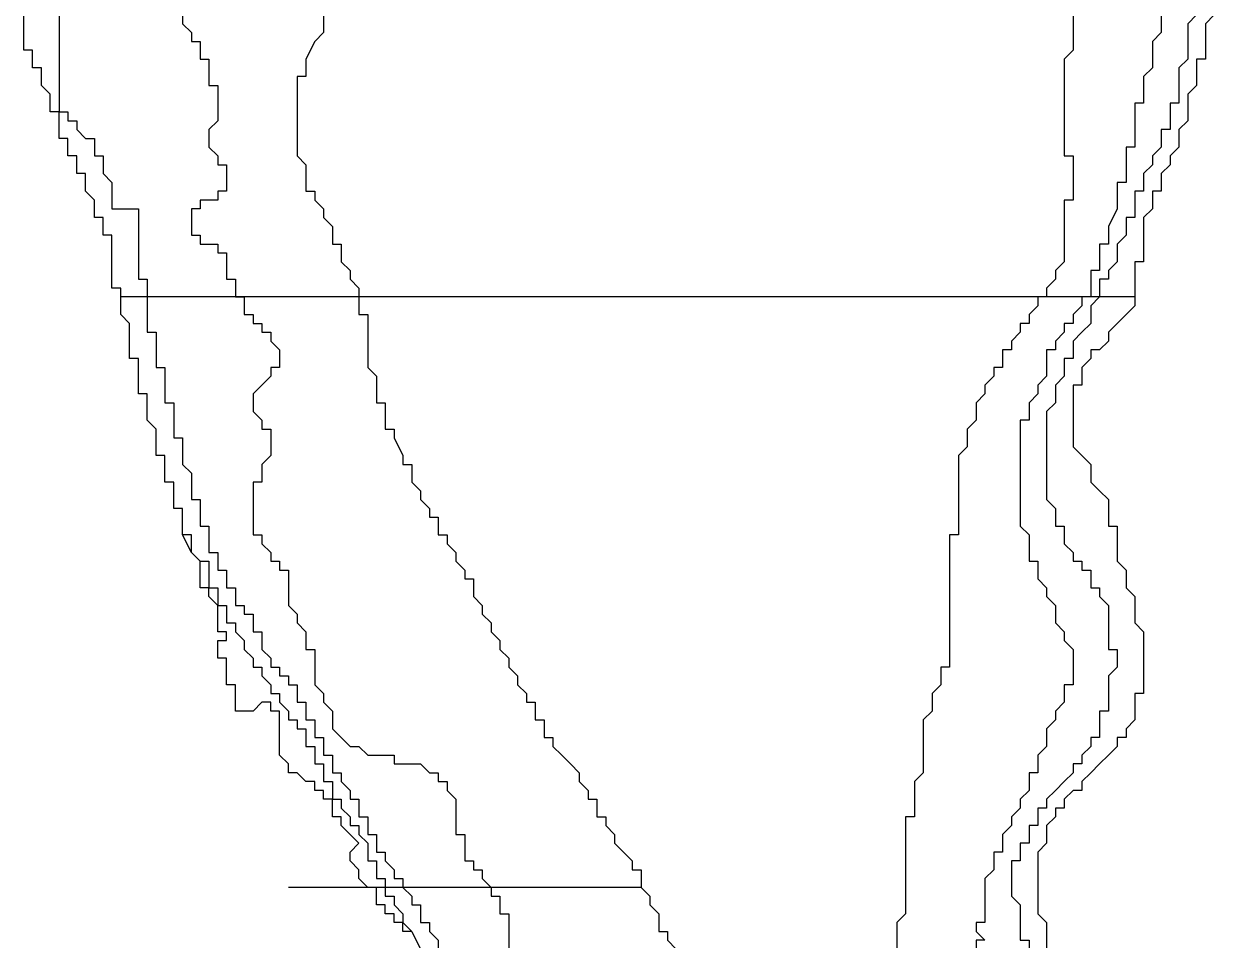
# Model space of a CAD drawing. Extents: x -79.2 to -65.2, y 32.5 to 44.8.
# Drawn here: x -75.97 to -74.62, y 35.78 to 36.82 of the extents above; entities that cross this region are included whole.
import ezdxf

# ---------------------------------------------------------------- set-up
doc = ezdxf.new("R2010")
doc.units = 0

msp = doc.modelspace()

# ---------------------------------------------------------------- linework, layer by layer
at = {"layer": '0FINSTR_G'}
for points in [[(-75.97, 36.81), (-75.97, 36.81), (-75.97, 36.82), (-75.97, 36.82), (-75.97, 36.82), (-75.97, 36.83)], [(-75.93, 36.83), (-75.93, 36.82), (-75.93, 36.81), (-75.93, 36.81), (-75.93, 36.81), (-75.93, 36.8), (-75.93, 36.8), (-75.93, 36.79), (-75.93, 36.79), (-75.93, 36.78), (-75.93, 36.78), (-75.93, 36.77), (-75.93, 36.77), (-75.93, 36.77), (-75.93, 36.76), (-75.93, 36.76), (-75.93, 36.75), (-75.93, 36.75), (-75.93, 36.74), (-75.93, 36.74), (-75.93, 36.73), (-75.93, 36.73), (-75.93, 36.72), (-75.92, 36.72), (-75.92, 36.72), (-75.92, 36.71), (-75.92, 36.71), (-75.91, 36.71), (-75.91, 36.7), (-75.91, 36.7), (-75.91, 36.7), (-75.9, 36.69), (-75.9, 36.69), (-75.9, 36.69), (-75.9, 36.69), (-75.89, 36.69), (-75.89, 36.69), (-75.89, 36.68), (-75.89, 36.68), (-75.89, 36.67), (-75.89, 36.67), (-75.88, 36.67), (-75.88, 36.66), (-75.88, 36.66), (-75.88, 36.65), (-75.88, 36.65), (-75.88, 36.65), (-75.87, 36.64), (-75.87, 36.64), (-75.87, 36.64), (-75.87, 36.63), (-75.87, 36.63), (-75.87, 36.62), (-75.87, 36.62), (-75.87, 36.62), (-75.87, 36.61), (-75.87, 36.61), (-75.86, 36.61), (-75.86, 36.61), (-75.86, 36.61), (-75.86, 36.61), (-75.86, 36.61), (-75.85, 36.61), (-75.85, 36.61), (-75.85, 36.61), (-75.85, 36.61), (-75.85, 36.61), (-75.84, 36.61), (-75.84, 36.61), (-75.84, 36.61), (-75.84, 36.6), (-75.84, 36.6), (-75.84, 36.6), (-75.84, 36.6), (-75.84, 36.59), (-75.84, 36.59), (-75.84, 36.58), (-75.84, 36.58), (-75.84, 36.58), (-75.84, 36.57), (-75.84, 36.57), (-75.84, 36.56), (-75.84, 36.56), (-75.84, 36.55), (-75.84, 36.55), (-75.84, 36.54), (-75.84, 36.54), (-75.84, 36.53), (-75.83, 36.53), (-75.83, 36.53), (-75.83, 36.53), (-75.83, 36.52), (-75.83, 36.52), (-75.83, 36.51), (-75.83, 36.51), (-75.83, 36.51)], [(-75.79, 36.83), (-75.79, 36.82), (-75.79, 36.82), (-75.78, 36.81), (-75.78, 36.81), (-75.78, 36.8), (-75.77, 36.8), (-75.77, 36.79), (-75.77, 36.79), (-75.77, 36.78), (-75.77, 36.78), (-75.76, 36.78), (-75.76, 36.78), (-75.76, 36.77), (-75.76, 36.77), (-75.76, 36.76), (-75.76, 36.76), (-75.76, 36.75), (-75.75, 36.75), (-75.75, 36.74), (-75.75, 36.74), (-75.75, 36.74), (-75.75, 36.73), (-75.75, 36.73), (-75.75, 36.72), (-75.75, 36.71), (-75.75, 36.71), (-75.76, 36.7), (-75.76, 36.7), (-75.76, 36.69), (-75.76, 36.69), (-75.76, 36.68), (-75.76, 36.68), (-75.76, 36.68), (-75.76, 36.68), (-75.75, 36.67), (-75.75, 36.66), (-75.75, 36.66), (-75.75, 36.66), (-75.75, 36.66), (-75.74, 36.66), (-75.74, 36.65), (-75.74, 36.65), (-75.74, 36.65), (-75.74, 36.64), (-75.74, 36.64), (-75.74, 36.63), (-75.74, 36.63), (-75.74, 36.63), (-75.75, 36.63), (-75.75, 36.63), (-75.75, 36.62), (-75.76, 36.62), (-75.76, 36.62), (-75.76, 36.62), (-75.77, 36.62), (-75.77, 36.61), (-75.77, 36.61), (-75.78, 36.61), (-75.78, 36.61), (-75.78, 36.61), (-75.78, 36.6), (-75.78, 36.6), (-75.78, 36.6), (-75.78, 36.6), (-75.78, 36.59), (-75.78, 36.59), (-75.78, 36.58), (-75.78, 36.58), (-75.78, 36.58), (-75.77, 36.58), (-75.77, 36.57), (-75.77, 36.57), (-75.76, 36.57), (-75.76, 36.57), (-75.76, 36.57), (-75.75, 36.57), (-75.75, 36.56), (-75.74, 36.56), (-75.74, 36.56), (-75.74, 36.56), (-75.74, 36.56), (-75.74, 36.56), (-75.74, 36.55), (-75.74, 36.55), (-75.74, 36.55), (-75.74, 36.54), (-75.74, 36.54), (-75.74, 36.54), (-75.74, 36.54), (-75.74, 36.53), (-75.73, 36.53), (-75.73, 36.52), (-75.73, 36.52), (-75.73, 36.51), (-75.73, 36.51), (-75.73, 36.51), (-75.73, 36.51), (-75.72, 36.51)], [(-75.63, 36.83), (-75.63, 36.82), (-75.63, 36.82), (-75.63, 36.82), (-75.63, 36.81), (-75.63, 36.81), (-75.63, 36.81), (-75.64, 36.8), (-75.64, 36.8), (-75.64, 36.8), (-75.64, 36.8), (-75.65, 36.78), (-75.65, 36.78), (-75.65, 36.78), (-75.65, 36.77), (-75.65, 36.77), (-75.65, 36.76), (-75.66, 36.76), (-75.66, 36.75), (-75.66, 36.74), (-75.66, 36.74), (-75.66, 36.74), (-75.66, 36.73), (-75.66, 36.73), (-75.66, 36.73), (-75.66, 36.72), (-75.66, 36.71), (-75.66, 36.71), (-75.66, 36.7), (-75.66, 36.7), (-75.66, 36.69), (-75.66, 36.69), (-75.66, 36.68), (-75.66, 36.68), (-75.66, 36.67), (-75.66, 36.67), (-75.65, 36.66), (-75.65, 36.65), (-75.65, 36.64), (-75.65, 36.64), (-75.65, 36.63), (-75.64, 36.63), (-75.64, 36.63), (-75.64, 36.62), (-75.64, 36.62), (-75.63, 36.61), (-75.63, 36.61), (-75.63, 36.6), (-75.63, 36.6), (-75.62, 36.59), (-75.62, 36.58), (-75.62, 36.57), (-75.61, 36.57), (-75.61, 36.56), (-75.61, 36.55), (-75.61, 36.55), (-75.6, 36.54), (-75.6, 36.54), (-75.6, 36.53), (-75.6, 36.53), (-75.59, 36.52), (-75.59, 36.52), (-75.59, 36.51), (-75.59, 36.51)], [(-74.78, 36.83), (-74.78, 36.82), (-74.78, 36.81), (-74.78, 36.81), (-74.78, 36.8), (-74.78, 36.79), (-74.78, 36.79), (-74.78, 36.79), (-74.79, 36.78), (-74.79, 36.78), (-74.79, 36.78), (-74.79, 36.77), (-74.79, 36.77), (-74.79, 36.76), (-74.79, 36.75), (-74.79, 36.75), (-74.79, 36.74), (-74.79, 36.74), (-74.79, 36.73), (-74.79, 36.72), (-74.79, 36.72), (-74.79, 36.71), (-74.79, 36.7), (-74.79, 36.7), (-74.79, 36.69), (-74.79, 36.68), (-74.79, 36.67), (-74.79, 36.67), (-74.78, 36.67), (-74.78, 36.66), (-74.78, 36.66), (-74.78, 36.65), (-74.78, 36.64), (-74.78, 36.64), (-74.78, 36.64), (-74.78, 36.63), (-74.78, 36.62), (-74.79, 36.62), (-74.79, 36.61), (-74.79, 36.6), (-74.79, 36.6), (-74.79, 36.59), (-74.79, 36.59), (-74.79, 36.58), (-74.79, 36.57), (-74.79, 36.57), (-74.79, 36.56), (-74.79, 36.56), (-74.79, 36.55), (-74.8, 36.54), (-74.8, 36.53), (-74.8, 36.53), (-74.81, 36.52), (-74.81, 36.52), (-74.81, 36.52), (-74.81, 36.51), (-74.81, 36.51), (-74.82, 36.51)], [(-74.68, 36.83), (-74.68, 36.82), (-74.68, 36.82), (-74.68, 36.81), (-74.69, 36.8), (-74.69, 36.8), (-74.69, 36.79), (-74.69, 36.79), (-74.69, 36.78), (-74.69, 36.77), (-74.69, 36.77), (-74.7, 36.76), (-74.7, 36.75), (-74.7, 36.74), (-74.7, 36.73), (-74.71, 36.73), (-74.71, 36.72), (-74.71, 36.72), (-74.71, 36.72), (-74.71, 36.71), (-74.71, 36.7), (-74.71, 36.7), (-74.71, 36.69), (-74.71, 36.69), (-74.71, 36.68), (-74.72, 36.68), (-74.72, 36.67), (-74.72, 36.67), (-74.72, 36.66), (-74.72, 36.66), (-74.72, 36.65), (-74.72, 36.65), (-74.72, 36.65), (-74.72, 36.64), (-74.73, 36.64), (-74.73, 36.63), (-74.73, 36.63), (-74.73, 36.62), (-74.73, 36.62), (-74.73, 36.62), (-74.73, 36.61), (-74.73, 36.61), (-74.73, 36.61), (-74.74, 36.59), (-74.74, 36.59), (-74.74, 36.58), (-74.74, 36.57), (-74.75, 36.57), (-74.75, 36.56), (-74.75, 36.55), (-74.75, 36.55), (-74.75, 36.54), (-74.76, 36.54), (-74.76, 36.53), (-74.76, 36.52), (-74.76, 36.52), (-74.76, 36.52), (-74.76, 36.51), (-74.77, 36.51), (-74.77, 36.51), (-74.77, 36.51)], [(-74.64, 36.83), (-74.65, 36.82), (-74.65, 36.82), (-74.65, 36.81), (-74.65, 36.81), (-74.65, 36.81), (-74.65, 36.8), (-74.65, 36.8), (-74.65, 36.79), (-74.65, 36.79), (-74.65, 36.78), (-74.65, 36.78), (-74.66, 36.77), (-74.66, 36.76), (-74.66, 36.76), (-74.66, 36.75), (-74.66, 36.74), (-74.66, 36.74), (-74.66, 36.73), (-74.66, 36.73), (-74.67, 36.73), (-74.67, 36.72), (-74.67, 36.72), (-74.67, 36.72), (-74.67, 36.71), (-74.67, 36.71), (-74.67, 36.7), (-74.68, 36.7), (-74.68, 36.7), (-74.68, 36.69), (-74.68, 36.69), (-74.68, 36.68), (-74.69, 36.67), (-74.69, 36.67), (-74.69, 36.66), (-74.69, 36.66), (-74.7, 36.65), (-74.7, 36.65), (-74.7, 36.64), (-74.7, 36.64), (-74.7, 36.63), (-74.71, 36.63), (-74.71, 36.62), (-74.71, 36.62), (-74.71, 36.61), (-74.71, 36.61), (-74.71, 36.6), (-74.72, 36.6), (-74.72, 36.59), (-74.72, 36.59), (-74.72, 36.58), (-74.72, 36.58), (-74.73, 36.57), (-74.73, 36.57), (-74.73, 36.56), (-74.73, 36.56), (-74.73, 36.55), (-74.73, 36.55), (-74.74, 36.54), (-74.74, 36.54), (-74.74, 36.53), (-74.74, 36.53), (-74.75, 36.53), (-74.75, 36.52), (-74.75, 36.52), (-74.75, 36.51), (-74.75, 36.51), (-74.75, 36.51), (-74.75, 36.51), (-74.75, 36.51)], [(-74.62, 36.83), (-74.63, 36.82), (-74.63, 36.81), (-74.63, 36.81), (-74.63, 36.8), (-74.63, 36.8), (-74.63, 36.79), (-74.63, 36.78), (-74.64, 36.78), (-74.64, 36.78), (-74.64, 36.77), (-74.64, 36.77), (-74.64, 36.75), (-74.65, 36.74), (-74.65, 36.73), (-74.65, 36.72), (-74.65, 36.72), (-74.65, 36.71), (-74.66, 36.7), (-74.66, 36.7), (-74.66, 36.69), (-74.66, 36.69), (-74.66, 36.68), (-74.67, 36.67), (-74.67, 36.67), (-74.67, 36.66), (-74.68, 36.65), (-74.68, 36.65), (-74.68, 36.64), (-74.68, 36.64), (-74.68, 36.63), (-74.69, 36.63), (-74.69, 36.62), (-74.69, 36.62), (-74.69, 36.61), (-74.7, 36.6), (-74.7, 36.6), (-74.7, 36.59), (-74.7, 36.59), (-74.7, 36.58), (-74.7, 36.58), (-74.7, 36.57), (-74.7, 36.56), (-74.7, 36.55), (-74.71, 36.55), (-74.71, 36.54), (-74.71, 36.53), (-74.71, 36.53), (-74.71, 36.52), (-74.71, 36.52), (-74.71, 36.51), (-74.71, 36.51), (-74.71, 36.51)], [(-75.86, 36.51), (-75.86, 36.51), (-75.86, 36.51), (-75.86, 36.51), (-75.86, 36.52), (-75.87, 36.52), (-75.87, 36.52), (-75.87, 36.53), (-75.87, 36.53), (-75.87, 36.53), (-75.87, 36.54), (-75.87, 36.54), (-75.87, 36.54), (-75.87, 36.55), (-75.87, 36.55), (-75.87, 36.55), (-75.87, 36.56), (-75.87, 36.56), (-75.87, 36.56), (-75.87, 36.57), (-75.87, 36.57), (-75.87, 36.57), (-75.87, 36.57), (-75.87, 36.58), (-75.88, 36.58), (-75.88, 36.58), (-75.88, 36.59), (-75.88, 36.59), (-75.88, 36.59), (-75.88, 36.59), (-75.88, 36.6), (-75.88, 36.6), (-75.88, 36.6), (-75.89, 36.6), (-75.89, 36.61), (-75.89, 36.61), (-75.89, 36.61), (-75.89, 36.61), (-75.89, 36.62), (-75.89, 36.62), (-75.89, 36.62), (-75.9, 36.63), (-75.9, 36.63), (-75.9, 36.63), (-75.9, 36.63), (-75.9, 36.64), (-75.9, 36.64), (-75.9, 36.64), (-75.9, 36.64), (-75.9, 36.65), (-75.91, 36.65), (-75.91, 36.65), (-75.91, 36.65), (-75.91, 36.66), (-75.91, 36.66), (-75.91, 36.66), (-75.91, 36.67), (-75.91, 36.67), (-75.91, 36.67), (-75.92, 36.67), (-75.92, 36.68), (-75.92, 36.68), (-75.92, 36.68), (-75.92, 36.68), (-75.92, 36.69), (-75.92, 36.69), (-75.92, 36.69), (-75.93, 36.69), (-75.93, 36.7), (-75.93, 36.7), (-75.93, 36.7), (-75.93, 36.71), (-75.93, 36.71), (-75.93, 36.71), (-75.93, 36.71), (-75.93, 36.72), (-75.93, 36.72), (-75.94, 36.72), (-75.94, 36.72), (-75.94, 36.73), (-75.94, 36.73), (-75.94, 36.73), (-75.94, 36.74), (-75.94, 36.74), (-75.94, 36.74), (-75.94, 36.74), (-75.95, 36.75), (-75.95, 36.75), (-75.95, 36.75), (-75.95, 36.75), (-75.95, 36.76), (-75.95, 36.76), (-75.95, 36.76), (-75.95, 36.77), (-75.95, 36.77), (-75.96, 36.77), (-75.96, 36.77), (-75.96, 36.78), (-75.96, 36.78), (-75.96, 36.78), (-75.96, 36.78), (-75.96, 36.79), (-75.96, 36.79), (-75.96, 36.79), (-75.97, 36.79), (-75.97, 36.8), (-75.97, 36.8), (-75.97, 36.8), (-75.97, 36.81), (-75.97, 36.81), (-75.97, 36.81)], [(-75.83, 36.51), (-75.86, 36.51)], [(-75.82, 36.36), (-75.83, 36.37), (-75.83, 36.37), (-75.83, 36.37), (-75.83, 36.37), (-75.83, 36.38), (-75.83, 36.38), (-75.83, 36.38), (-75.83, 36.39), (-75.83, 36.39), (-75.83, 36.39), (-75.83, 36.39), (-75.83, 36.4), (-75.83, 36.4), (-75.84, 36.4), (-75.84, 36.41), (-75.84, 36.41), (-75.84, 36.41), (-75.84, 36.42), (-75.84, 36.42), (-75.84, 36.42), (-75.84, 36.42), (-75.84, 36.43), (-75.84, 36.43), (-75.84, 36.43), (-75.84, 36.44), (-75.84, 36.44), (-75.85, 36.44), (-75.85, 36.45), (-75.85, 36.45), (-75.85, 36.45), (-75.85, 36.45), (-75.85, 36.46), (-75.85, 36.46), (-75.85, 36.46), (-75.85, 36.47), (-75.85, 36.47), (-75.85, 36.47), (-75.85, 36.48), (-75.85, 36.48), (-75.85, 36.48), (-75.86, 36.49), (-75.86, 36.49), (-75.86, 36.49), (-75.86, 36.49), (-75.86, 36.5), (-75.86, 36.5), (-75.86, 36.5), (-75.86, 36.51), (-75.86, 36.51)], [(-75.72, 36.51), (-75.83, 36.51)], [(-75.83, 36.51), (-75.83, 36.51), (-75.83, 36.5), (-75.83, 36.5), (-75.83, 36.49), (-75.83, 36.49), (-75.83, 36.49), (-75.83, 36.48), (-75.83, 36.48), (-75.83, 36.48), (-75.83, 36.47), (-75.82, 36.47), (-75.82, 36.46), (-75.82, 36.46), (-75.82, 36.45), (-75.82, 36.45), (-75.82, 36.45), (-75.82, 36.44), (-75.82, 36.44), (-75.82, 36.43), (-75.81, 36.43), (-75.81, 36.42), (-75.81, 36.41), (-75.81, 36.41), (-75.81, 36.4), (-75.81, 36.4), (-75.81, 36.4), (-75.81, 36.39), (-75.8, 36.39), (-75.8, 36.39), (-75.8, 36.38), (-75.8, 36.37), (-75.8, 36.37), (-75.8, 36.36), (-75.8, 36.36), (-75.8, 36.36), (-75.8, 36.35), (-75.79, 36.35), (-75.79, 36.34), (-75.79, 36.34), (-75.79, 36.32), (-75.79, 36.32), (-75.78, 36.31), (-75.78, 36.31), (-75.78, 36.3), (-75.78, 36.3), (-75.78, 36.3), (-75.78, 36.29), (-75.78, 36.29), (-75.78, 36.28), (-75.77, 36.28), (-75.77, 36.27), (-75.77, 36.27), (-75.77, 36.27), (-75.77, 36.26), (-75.77, 36.26), (-75.77, 36.25), (-75.76, 36.25), (-75.76, 36.24), (-75.76, 36.24), (-75.76, 36.23), (-75.76, 36.23), (-75.76, 36.22), (-75.75, 36.22), (-75.75, 36.21), (-75.75, 36.21), (-75.75, 36.2), (-75.74, 36.2), (-75.74, 36.19), (-75.74, 36.19), (-75.74, 36.18), (-75.74, 36.18), (-75.74, 36.18), (-75.74, 36.18), (-75.73, 36.18), (-75.73, 36.17), (-75.73, 36.17), (-75.73, 36.16), (-75.72, 36.16), (-75.72, 36.16), (-75.72, 36.15), (-75.72, 36.15), (-75.71, 36.15), (-75.71, 36.14), (-75.71, 36.14), (-75.71, 36.14), (-75.71, 36.13), (-75.7, 36.13), (-75.7, 36.12), (-75.7, 36.11), (-75.69, 36.1), (-75.69, 36.1), (-75.69, 36.09), (-75.69, 36.09), (-75.68, 36.09), (-75.68, 36.09), (-75.68, 36.08), (-75.68, 36.08), (-75.67, 36.08), (-75.67, 36.07), (-75.67, 36.07), (-75.66, 36.07), (-75.66, 36.06), (-75.66, 36.06), (-75.66, 36.06), (-75.66, 36.05), (-75.65, 36.05), (-75.65, 36.04), (-75.65, 36.04), (-75.65, 36.03), (-75.65, 36.03), (-75.64, 36.03), (-75.64, 36.02), (-75.64, 36.02), (-75.64, 36.01), (-75.64, 36.01), (-75.63, 36.01), (-75.63, 36.01), (-75.63, 36), (-75.63, 36), (-75.63, 35.99), (-75.62, 35.99), (-75.62, 35.99), (-75.62, 35.98), (-75.62, 35.98), (-75.62, 35.98), (-75.62, 35.97), (-75.61, 35.97), (-75.61, 35.97), (-75.61, 35.96), (-75.61, 35.96), (-75.61, 35.96), (-75.6, 35.95), (-75.6, 35.95), (-75.6, 35.94), (-75.6, 35.94), (-75.59, 35.94), (-75.59, 35.93), (-75.59, 35.93), (-75.59, 35.92), (-75.58, 35.92), (-75.58, 35.92), (-75.58, 35.92), (-75.58, 35.92), (-75.58, 35.91), (-75.58, 35.91), (-75.58, 35.91), (-75.58, 35.9), (-75.57, 35.9), (-75.57, 35.9), (-75.57, 35.89), (-75.57, 35.89), (-75.57, 35.88), (-75.56, 35.88), (-75.56, 35.88), (-75.56, 35.87), (-75.56, 35.87), (-75.56, 35.87), (-75.55, 35.86), (-75.55, 35.86), (-75.55, 35.86), (-75.55, 35.86), (-75.55, 35.86), (-75.55, 35.85), (-75.54, 35.85), (-75.54, 35.85), (-75.54, 35.84), (-75.54, 35.84), (-75.54, 35.84), (-75.54, 35.84)], [(-75.59, 36.51), (-75.72, 36.51)], [(-75.72, 36.51), (-75.72, 36.5), (-75.72, 36.49), (-75.72, 36.49), (-75.71, 36.49), (-75.71, 36.48), (-75.71, 36.48), (-75.7, 36.48), (-75.7, 36.47), (-75.7, 36.47), (-75.69, 36.47), (-75.69, 36.46), (-75.69, 36.46), (-75.68, 36.45), (-75.68, 36.45), (-75.68, 36.44), (-75.68, 36.44), (-75.68, 36.44), (-75.68, 36.43), (-75.69, 36.43), (-75.69, 36.43), (-75.69, 36.43), (-75.69, 36.42), (-75.69, 36.42), (-75.69, 36.42), (-75.7, 36.41), (-75.7, 36.41), (-75.7, 36.41), (-75.71, 36.4), (-75.71, 36.4), (-75.71, 36.4), (-75.71, 36.39), (-75.71, 36.39), (-75.71, 36.39), (-75.71, 36.38), (-75.71, 36.38), (-75.7, 36.37), (-75.7, 36.37), (-75.7, 36.36), (-75.7, 36.36), (-75.69, 36.36), (-75.69, 36.36), (-75.69, 36.35), (-75.69, 36.35), (-75.69, 36.34), (-75.69, 36.34), (-75.69, 36.34), (-75.69, 36.34), (-75.69, 36.33), (-75.69, 36.33), (-75.7, 36.32), (-75.7, 36.32), (-75.7, 36.31), (-75.7, 36.31), (-75.7, 36.3), (-75.71, 36.3), (-75.71, 36.3), (-75.71, 36.29), (-75.71, 36.29), (-75.71, 36.28), (-75.71, 36.28), (-75.71, 36.28), (-75.71, 36.27), (-75.71, 36.26), (-75.71, 36.26), (-75.71, 36.25), (-75.71, 36.25), (-75.71, 36.25), (-75.71, 36.24), (-75.7, 36.24), (-75.7, 36.23), (-75.7, 36.23), (-75.69, 36.22), (-75.69, 36.22), (-75.69, 36.21), (-75.68, 36.21), (-75.68, 36.21), (-75.68, 36.2), (-75.68, 36.2), (-75.67, 36.2), (-75.67, 36.2), (-75.67, 36.2), (-75.67, 36.19), (-75.67, 36.19), (-75.67, 36.18), (-75.67, 36.18), (-75.67, 36.18), (-75.67, 36.17), (-75.67, 36.17), (-75.67, 36.16), (-75.66, 36.15), (-75.66, 36.15), (-75.66, 36.15), (-75.66, 36.15), (-75.66, 36.15), (-75.66, 36.14), (-75.66, 36.14), (-75.66, 36.14), (-75.65, 36.13), (-75.65, 36.13), (-75.65, 36.12), (-75.65, 36.12), (-75.65, 36.12), (-75.65, 36.11), (-75.64, 36.11), (-75.64, 36.1), (-75.64, 36.09), (-75.64, 36.09), (-75.64, 36.08), (-75.64, 36.08), (-75.64, 36.07), (-75.63, 36.06), (-75.63, 36.06), (-75.63, 36.06), (-75.63, 36.05), (-75.63, 36.05), (-75.62, 36.04), (-75.62, 36.04), (-75.62, 36.03), (-75.62, 36.03), (-75.62, 36.02), (-75.61, 36.01), (-75.61, 36.01), (-75.61, 36.01), (-75.61, 36.01), (-75.6, 36), (-75.6, 36), (-75.59, 36), (-75.59, 36), (-75.59, 36), (-75.59, 36), (-75.58, 35.99), (-75.57, 35.99), (-75.57, 35.99), (-75.56, 35.99), (-75.56, 35.99)], [(-74.82, 36.51), (-75.59, 36.51)], [(-75.59, 36.51), (-75.59, 36.5), (-75.59, 36.5), (-75.59, 36.49), (-75.58, 36.49), (-75.58, 36.48), (-75.58, 36.48), (-75.58, 36.47), (-75.58, 36.47), (-75.58, 36.46), (-75.58, 36.45), (-75.58, 36.45), (-75.58, 36.44), (-75.58, 36.44), (-75.58, 36.43), (-75.58, 36.43), (-75.57, 36.42), (-75.57, 36.42), (-75.57, 36.41), (-75.57, 36.4), (-75.57, 36.4), (-75.57, 36.39), (-75.56, 36.39), (-75.56, 36.38), (-75.56, 36.37), (-75.56, 36.37), (-75.56, 36.36), (-75.55, 36.36), (-75.55, 36.35), (-75.55, 36.35), (-75.54, 36.33), (-75.54, 36.33), (-75.54, 36.33), (-75.54, 36.32), (-75.53, 36.32), (-75.53, 36.31), (-75.53, 36.31), (-75.53, 36.3), (-75.52, 36.29), (-75.52, 36.29), (-75.52, 36.28), (-75.52, 36.28), (-75.51, 36.27), (-75.51, 36.26), (-75.5, 36.26), (-75.5, 36.25), (-75.5, 36.24), (-75.49, 36.24), (-75.49, 36.24), (-75.49, 36.23), (-75.49, 36.23), (-75.48, 36.22), (-75.48, 36.21), (-75.48, 36.21), (-75.47, 36.2), (-75.47, 36.2), (-75.47, 36.2), (-75.47, 36.19), (-75.46, 36.19), (-75.46, 36.18), (-75.46, 36.17), (-75.45, 36.16), (-75.45, 36.16), (-75.45, 36.15), (-75.44, 36.14), (-75.44, 36.14), (-75.44, 36.13), (-75.44, 36.13), (-75.43, 36.12), (-75.43, 36.12), (-75.43, 36.11), (-75.43, 36.11), (-75.43, 36.11), (-75.42, 36.1), (-75.42, 36.09), (-75.42, 36.09), (-75.42, 36.09), (-75.41, 36.08), (-75.41, 36.08), (-75.41, 36.07), (-75.4, 36.06), (-75.4, 36.06), (-75.4, 36.05), (-75.39, 36.05), (-75.39, 36.04), (-75.39, 36.04), (-75.39, 36.03), (-75.38, 36.03), (-75.38, 36.02), (-75.38, 36.02), (-75.38, 36.01), (-75.37, 36.01), (-75.37, 36.01), (-75.37, 36), (-75.37, 36), (-75.36, 35.99), (-75.36, 35.99), (-75.36, 35.99), (-75.35, 35.98), (-75.35, 35.98), (-75.35, 35.98), (-75.34, 35.97), (-75.34, 35.96), (-75.34, 35.96), (-75.33, 35.95), (-75.33, 35.95), (-75.33, 35.95), (-75.33, 35.94), (-75.32, 35.94), (-75.32, 35.93), (-75.32, 35.92), (-75.31, 35.92), (-75.31, 35.91), (-75.31, 35.91), (-75.31, 35.91), (-75.3, 35.9), (-75.3, 35.9), (-75.3, 35.9), (-75.3, 35.89), (-75.29, 35.88), (-75.29, 35.88), (-75.29, 35.88), (-75.28, 35.87), (-75.28, 35.87), (-75.28, 35.86), (-75.27, 35.86), (-75.27, 35.85), (-75.27, 35.85), (-75.27, 35.84), (-75.27, 35.84)], [(-74.82, 36.51), (-74.82, 36.5), (-74.82, 36.5), (-74.83, 36.49), (-74.83, 36.49), (-74.83, 36.48), (-74.84, 36.48), (-74.84, 36.47), (-74.84, 36.47), (-74.84, 36.47), (-74.85, 36.46), (-74.85, 36.46), (-74.85, 36.45), (-74.86, 36.45), (-74.86, 36.44), (-74.86, 36.43), (-74.87, 36.43), (-74.87, 36.42), (-74.87, 36.42), (-74.88, 36.41), (-74.88, 36.41), (-74.88, 36.4), (-74.88, 36.4), (-74.89, 36.39), (-74.89, 36.38), (-74.89, 36.38), (-74.89, 36.38), (-74.89, 36.37), (-74.89, 36.37), (-74.9, 36.36), (-74.9, 36.36), (-74.9, 36.35), (-74.9, 36.35), (-74.9, 36.34), (-74.91, 36.33), (-74.91, 36.33), (-74.91, 36.32), (-74.91, 36.32), (-74.91, 36.31), (-74.91, 36.3), (-74.91, 36.3), (-74.91, 36.29), (-74.91, 36.29), (-74.91, 36.28), (-74.91, 36.28), (-74.91, 36.27), (-74.91, 36.26), (-74.91, 36.26), (-74.91, 36.25), (-74.91, 36.25), (-74.91, 36.24), (-74.92, 36.24), (-74.92, 36.23), (-74.92, 36.22), (-74.92, 36.22), (-74.92, 36.21), (-74.92, 36.2), (-74.92, 36.2), (-74.92, 36.2), (-74.92, 36.19), (-74.92, 36.18), (-74.92, 36.17), (-74.92, 36.16), (-74.92, 36.16), (-74.92, 36.16), (-74.92, 36.15), (-74.92, 36.15), (-74.92, 36.15), (-74.92, 36.14), (-74.92, 36.14), (-74.92, 36.14), (-74.92, 36.14), (-74.92, 36.13), (-74.92, 36.12), (-74.92, 36.12), (-74.92, 36.11), (-74.92, 36.1), (-74.92, 36.1), (-74.92, 36.09), (-74.93, 36.09), (-74.93, 36.09), (-74.93, 36.09), (-74.93, 36.08), (-74.93, 36.07), (-74.93, 36.07), (-74.94, 36.06), (-74.94, 36.06), (-74.94, 36.05), (-74.94, 36.05), (-74.94, 36.05), (-74.94, 36.04), (-74.94, 36.04), (-74.95, 36.03), (-74.95, 36.03), (-74.95, 36.02), (-74.95, 36.01), (-74.95, 36.01), (-74.95, 36), (-74.95, 36), (-74.95, 35.99), (-74.95, 35.99), (-74.95, 35.98), (-74.95, 35.97), (-74.95, 35.97), (-74.96, 35.96), (-74.96, 35.96), (-74.96, 35.95), (-74.96, 35.94), (-74.96, 35.94), (-74.96, 35.93), (-74.96, 35.93), (-74.96, 35.92), (-74.97, 35.92), (-74.97, 35.91), (-74.97, 35.91), (-74.97, 35.9), (-74.97, 35.9), (-74.97, 35.89), (-74.97, 35.88), (-74.97, 35.88), (-74.97, 35.87), (-74.97, 35.87), (-74.97, 35.86), (-74.97, 35.86), (-74.97, 35.85), (-74.97, 35.85), (-74.97, 35.84), (-74.97, 35.84), (-74.97, 35.83), (-74.97, 35.83), (-74.97, 35.82), (-74.97, 35.82), (-74.97, 35.82), (-74.97, 35.81), (-74.98, 35.8), (-74.98, 35.8), (-74.98, 35.8), (-74.98, 35.8), (-74.98, 35.8), (-74.98, 35.79), (-74.98, 35.78), (-74.98, 35.78), (-74.98, 35.77)], [(-74.77, 36.51), (-74.77, 36.5), (-74.77, 36.5), (-74.78, 36.49), (-74.78, 36.49), (-74.78, 36.48), (-74.78, 36.48), (-74.79, 36.48), (-74.79, 36.47), (-74.79, 36.47), (-74.79, 36.47), (-74.8, 36.46), (-74.8, 36.46), (-74.8, 36.46), (-74.8, 36.45), (-74.8, 36.45), (-74.81, 36.45), (-74.81, 36.44), (-74.81, 36.44), (-74.81, 36.43), (-74.81, 36.42), (-74.81, 36.42), (-74.82, 36.41), (-74.82, 36.41), (-74.82, 36.41), (-74.82, 36.4), (-74.82, 36.4), (-74.83, 36.39), (-74.83, 36.39), (-74.83, 36.38), (-74.83, 36.38), (-74.83, 36.37), (-74.84, 36.37), (-74.84, 36.36), (-74.84, 36.36), (-74.84, 36.35), (-74.84, 36.35), (-74.84, 36.34), (-74.84, 36.34), (-74.84, 36.34), (-74.84, 36.33), (-74.84, 36.33), (-74.84, 36.32), (-74.84, 36.31), (-74.84, 36.31), (-74.84, 36.3), (-74.84, 36.3), (-74.84, 36.29), (-74.84, 36.28), (-74.84, 36.28), (-74.84, 36.27), (-74.84, 36.27), (-74.84, 36.26), (-74.84, 36.26), (-74.84, 36.25), (-74.83, 36.24), (-74.83, 36.24), (-74.83, 36.23), (-74.83, 36.22), (-74.83, 36.22), (-74.83, 36.21), (-74.82, 36.21), (-74.82, 36.2), (-74.82, 36.2), (-74.82, 36.19), (-74.81, 36.18), (-74.81, 36.18), (-74.81, 36.17), (-74.81, 36.17), (-74.81, 36.17), (-74.8, 36.16), (-74.8, 36.16), (-74.8, 36.14), (-74.8, 36.14), (-74.79, 36.13), (-74.79, 36.13), (-74.79, 36.13), (-74.79, 36.12), (-74.79, 36.12), (-74.78, 36.11), (-74.78, 36.11), (-74.78, 36.11), (-74.78, 36.11), (-74.78, 36.1), (-74.78, 36.1), (-74.78, 36.09), (-74.78, 36.09), (-74.78, 36.09), (-74.78, 36.08), (-74.78, 36.07), (-74.78, 36.07), (-74.79, 36.07), (-74.79, 36.06), (-74.79, 36.06), (-74.79, 36.05), (-74.79, 36.05), (-74.8, 36.04), (-74.8, 36.04), (-74.8, 36.04), (-74.8, 36.03), (-74.81, 36.02), (-74.81, 36.01), (-74.81, 36.01), (-74.81, 36), (-74.81, 36), (-74.82, 35.99), (-74.82, 35.99), (-74.82, 35.98), (-74.82, 35.97), (-74.83, 35.97), (-74.83, 35.96), (-74.83, 35.96), (-74.83, 35.96), (-74.83, 35.95), (-74.83, 35.95), (-74.84, 35.94), (-74.84, 35.94), (-74.84, 35.93), (-74.84, 35.93), (-74.85, 35.92), (-74.85, 35.92), (-74.85, 35.91), (-74.85, 35.91), (-74.86, 35.9), (-74.86, 35.89), (-74.86, 35.89), (-74.86, 35.89), (-74.86, 35.88), (-74.87, 35.88), (-74.87, 35.87), (-74.87, 35.87), (-74.87, 35.86), (-74.87, 35.86), (-74.88, 35.85), (-74.88, 35.85), (-74.88, 35.84), (-74.88, 35.84), (-74.88, 35.84), (-74.88, 35.83), (-74.88, 35.83), (-74.88, 35.83), (-74.88, 35.82), (-74.88, 35.81), (-74.88, 35.81), (-74.88, 35.8), (-74.89, 35.8), (-74.89, 35.8), (-74.89, 35.79), (-74.88, 35.78), (-74.89, 35.78), (-74.89, 35.77)], [(-74.75, 36.51), (-74.76, 36.5), (-74.76, 36.5), (-74.76, 36.49), (-74.76, 36.49), (-74.76, 36.48), (-74.77, 36.47), (-74.77, 36.47), (-74.78, 36.46), (-74.78, 36.46), (-74.78, 36.45), (-74.78, 36.45), (-74.78, 36.44), (-74.79, 36.44), (-74.79, 36.43), (-74.79, 36.43), (-74.79, 36.42), (-74.79, 36.42), (-74.8, 36.41), (-74.8, 36.41), (-74.8, 36.41), (-74.8, 36.4), (-74.8, 36.4), (-74.8, 36.39), (-74.8, 36.39), (-74.81, 36.38), (-74.81, 36.38), (-74.81, 36.37), (-74.81, 36.36), (-74.81, 36.35), (-74.81, 36.35), (-74.81, 36.34), (-74.81, 36.34), (-74.81, 36.33), (-74.81, 36.32), (-74.81, 36.32), (-74.81, 36.31), (-74.81, 36.31), (-74.81, 36.3), (-74.81, 36.3), (-74.81, 36.29), (-74.81, 36.28), (-74.81, 36.28), (-74.8, 36.27), (-74.8, 36.27), (-74.8, 36.26), (-74.8, 36.26), (-74.8, 36.25), (-74.8, 36.25), (-74.79, 36.25), (-74.79, 36.24), (-74.79, 36.24), (-74.79, 36.23), (-74.79, 36.23), (-74.79, 36.23), (-74.78, 36.22), (-74.78, 36.22), (-74.78, 36.21), (-74.77, 36.21), (-74.77, 36.21), (-74.77, 36.2), (-74.77, 36.2), (-74.76, 36.2), (-74.76, 36.19), (-74.76, 36.19), (-74.76, 36.19), (-74.76, 36.19), (-74.76, 36.18), (-74.76, 36.18), (-74.75, 36.18), (-74.75, 36.17), (-74.75, 36.17), (-74.75, 36.17), (-74.74, 36.16), (-74.74, 36.16), (-74.74, 36.15), (-74.74, 36.15), (-74.74, 36.14), (-74.74, 36.14), (-74.74, 36.14), (-74.74, 36.14), (-74.74, 36.13), (-74.74, 36.13), (-74.74, 36.12), (-74.74, 36.12), (-74.74, 36.11), (-74.73, 36.11), (-74.73, 36.1), (-74.73, 36.09), (-74.73, 36.09), (-74.74, 36.08), (-74.74, 36.08), (-74.74, 36.07), (-74.74, 36.07), (-74.74, 36.06), (-74.74, 36.06), (-74.74, 36.05), (-74.74, 36.04), (-74.75, 36.04), (-74.75, 36.03), (-74.75, 36.02), (-74.75, 36.02), (-74.75, 36.02), (-74.75, 36.01), (-74.76, 36.01), (-74.76, 36.01), (-74.76, 36.01), (-74.76, 36), (-74.77, 35.99), (-74.77, 35.99), (-74.77, 35.98), (-74.78, 35.98), (-74.78, 35.98), (-74.78, 35.98), (-74.78, 35.97), (-74.79, 35.96), (-74.79, 35.96), (-74.8, 35.95), (-74.8, 35.95), (-74.8, 35.95), (-74.81, 35.94), (-74.81, 35.94), (-74.81, 35.93), (-74.81, 35.93), (-74.81, 35.93), (-74.82, 35.93), (-74.82, 35.92), (-74.82, 35.92), (-74.82, 35.91), (-74.82, 35.91), (-74.83, 35.91), (-74.83, 35.9), (-74.83, 35.9), (-74.83, 35.89), (-74.84, 35.89), (-74.84, 35.88), (-74.84, 35.88), (-74.84, 35.88), (-74.84, 35.87), (-74.85, 35.87), (-74.85, 35.87), (-74.85, 35.86), (-74.85, 35.86), (-74.85, 35.85), (-74.85, 35.85), (-74.85, 35.84), (-74.85, 35.84), (-74.85, 35.83), (-74.85, 35.83), (-74.84, 35.82), (-74.84, 35.82), (-74.84, 35.81), (-74.84, 35.81), (-74.84, 35.81), (-74.84, 35.8), (-74.84, 35.8), (-74.84, 35.79), (-74.84, 35.79), (-74.84, 35.78), (-74.83, 35.78), (-74.83, 35.77)], [(-74.77, 36.51), (-74.82, 36.51)], [(-74.71, 36.51), (-74.71, 36.5), (-74.71, 36.5), (-74.72, 36.49), (-74.72, 36.49), (-74.72, 36.49), (-74.73, 36.48), (-74.73, 36.48), (-74.74, 36.47), (-74.74, 36.47), (-74.74, 36.46), (-74.75, 36.45), (-74.76, 36.45), (-74.76, 36.44), (-74.76, 36.44), (-74.76, 36.44), (-74.77, 36.43), (-74.77, 36.43), (-74.77, 36.42), (-74.77, 36.42), (-74.77, 36.41), (-74.78, 36.41), (-74.78, 36.41), (-74.78, 36.4), (-74.78, 36.39), (-74.78, 36.39), (-74.78, 36.38), (-74.78, 36.38), (-74.78, 36.37), (-74.78, 36.37), (-74.78, 36.36), (-74.78, 36.35), (-74.78, 36.35), (-74.78, 36.34), (-74.78, 36.34), (-74.78, 36.34), (-74.77, 36.33), (-74.77, 36.33), (-74.77, 36.33), (-74.76, 36.32), (-74.76, 36.32), (-74.76, 36.31), (-74.76, 36.31), (-74.76, 36.3), (-74.75, 36.29), (-74.75, 36.29), (-74.74, 36.28), (-74.74, 36.28), (-74.74, 36.27), (-74.74, 36.27), (-74.74, 36.26), (-74.74, 36.25), (-74.73, 36.25), (-74.73, 36.24), (-74.73, 36.23), (-74.73, 36.23), (-74.73, 36.22), (-74.73, 36.22), (-74.73, 36.21), (-74.72, 36.2), (-74.72, 36.2), (-74.72, 36.19), (-74.72, 36.19), (-74.72, 36.18), (-74.71, 36.17), (-74.71, 36.16), (-74.71, 36.15), (-74.71, 36.14), (-74.71, 36.14), (-74.7, 36.13), (-74.7, 36.12), (-74.7, 36.11), (-74.7, 36.11), (-74.7, 36.11), (-74.7, 36.1), (-74.7, 36.1), (-74.7, 36.07), (-74.7, 36.06), (-74.7, 36.06), (-74.71, 36.06), (-74.71, 36.05), (-74.71, 36.04), (-74.71, 36.04), (-74.71, 36.03), (-74.71, 36.03), (-74.72, 36.02), (-74.72, 36.01), (-74.73, 36.01), (-74.73, 36), (-74.74, 35.99), (-74.75, 35.98), (-74.75, 35.98), (-74.76, 35.97), (-74.76, 35.97), (-74.77, 35.96), (-74.77, 35.95), (-74.78, 35.95), (-74.79, 35.94), (-74.79, 35.93), (-74.8, 35.93), (-74.8, 35.92), (-74.8, 35.92), (-74.81, 35.91), (-74.81, 35.91), (-74.81, 35.9), (-74.81, 35.9), (-74.81, 35.89), (-74.82, 35.88), (-74.82, 35.88), (-74.82, 35.87), (-74.82, 35.87), (-74.82, 35.86), (-74.82, 35.86), (-74.82, 35.85), (-74.82, 35.84), (-74.82, 35.84), (-74.82, 35.83), (-74.82, 35.83), (-74.82, 35.82), (-74.82, 35.82), (-74.82, 35.81), (-74.81, 35.8), (-74.81, 35.79), (-74.81, 35.79), (-74.81, 35.78), (-74.81, 35.77)], [(-74.75, 36.51), (-74.77, 36.51)], [(-74.71, 36.51), (-74.75, 36.51)], [(-75.78, 36.22), (-75.78, 36.22), (-75.78, 36.23), (-75.78, 36.23), (-75.78, 36.23), (-75.78, 36.23), (-75.78, 36.24), (-75.78, 36.24), (-75.79, 36.24), (-75.79, 36.25), (-75.79, 36.25), (-75.79, 36.25), (-75.79, 36.25), (-75.79, 36.26), (-75.79, 36.26), (-75.79, 36.26), (-75.79, 36.26), (-75.79, 36.27), (-75.8, 36.27), (-75.8, 36.27), (-75.8, 36.28), (-75.8, 36.28), (-75.8, 36.28), (-75.8, 36.28), (-75.8, 36.29), (-75.8, 36.29), (-75.8, 36.29), (-75.8, 36.3), (-75.81, 36.3), (-75.81, 36.3), (-75.81, 36.3), (-75.81, 36.31), (-75.81, 36.31), (-75.81, 36.31), (-75.81, 36.32), (-75.81, 36.32), (-75.81, 36.32), (-75.81, 36.33), (-75.81, 36.33), (-75.82, 36.33), (-75.82, 36.34), (-75.82, 36.34), (-75.82, 36.34), (-75.82, 36.35), (-75.82, 36.35), (-75.82, 36.35), (-75.82, 36.35), (-75.82, 36.36), (-75.82, 36.36), (-75.82, 36.36)], [(-75.78, 36.22), (-75.79, 36.24)], [(-75.78, 36.22), (-75.77, 36.21), (-75.77, 36.21)], [(-75.77, 36.21), (-75.77, 36.21)], [(-75.58, 35.84), (-75.58, 35.84), (-75.58, 35.84), (-75.58, 35.84), (-75.58, 35.84), (-75.59, 35.85), (-75.59, 35.85), (-75.59, 35.85), (-75.59, 35.85), (-75.59, 35.86), (-75.59, 35.86), (-75.59, 35.86), (-75.59, 35.86), (-75.6, 35.87), (-75.6, 35.87), (-75.6, 35.87), (-75.6, 35.88), (-75.6, 35.88), (-75.59, 35.89), (-75.59, 35.89), (-75.59, 35.89), (-75.59, 35.89), (-75.6, 35.9), (-75.6, 35.9), (-75.6, 35.9), (-75.6, 35.9), (-75.61, 35.91), (-75.61, 35.91), (-75.61, 35.91), (-75.61, 35.92), (-75.61, 35.92), (-75.62, 35.92), (-75.62, 35.92), (-75.62, 35.93), (-75.62, 35.93), (-75.62, 35.93), (-75.62, 35.93), (-75.62, 35.94), (-75.63, 35.94), (-75.63, 35.94), (-75.63, 35.95), (-75.63, 35.95), (-75.64, 35.95), (-75.64, 35.96), (-75.64, 35.96), (-75.65, 35.96), (-75.65, 35.96), (-75.65, 35.96), (-75.66, 35.97), (-75.66, 35.97), (-75.66, 35.97), (-75.67, 35.97), (-75.67, 35.97), (-75.67, 35.98), (-75.67, 35.98), (-75.67, 35.98), (-75.67, 35.98), (-75.68, 35.99), (-75.68, 35.99), (-75.68, 35.99), (-75.68, 35.99), (-75.68, 36), (-75.68, 36), (-75.68, 36), (-75.68, 36), (-75.68, 36.01), (-75.68, 36.01), (-75.68, 36.01), (-75.68, 36.02), (-75.68, 36.02), (-75.68, 36.02), (-75.68, 36.03), (-75.68, 36.03), (-75.68, 36.03), (-75.68, 36.04), (-75.68, 36.04), (-75.69, 36.04), (-75.69, 36.04), (-75.69, 36.05), (-75.69, 36.05), (-75.7, 36.05), (-75.7, 36.05), (-75.7, 36.05), (-75.71, 36.04), (-75.71, 36.04), (-75.71, 36.04), (-75.72, 36.04), (-75.72, 36.04), (-75.72, 36.04), (-75.73, 36.04), (-75.73, 36.04), (-75.73, 36.04), (-75.73, 36.04), (-75.73, 36.05), (-75.73, 36.05), (-75.73, 36.05), (-75.73, 36.06), (-75.73, 36.06), (-75.73, 36.06), (-75.73, 36.07), (-75.73, 36.07), (-75.74, 36.07), (-75.74, 36.08), (-75.74, 36.08), (-75.74, 36.08), (-75.74, 36.08), (-75.74, 36.09), (-75.74, 36.09), (-75.74, 36.09), (-75.74, 36.09), (-75.74, 36.1), (-75.75, 36.1), (-75.75, 36.1), (-75.75, 36.11), (-75.75, 36.11), (-75.75, 36.11), (-75.75, 36.12), (-75.74, 36.12), (-75.74, 36.12), (-75.74, 36.12), (-75.74, 36.13), (-75.74, 36.13), (-75.75, 36.13), (-75.75, 36.14), (-75.75, 36.14), (-75.75, 36.14), (-75.75, 36.14), (-75.75, 36.15), (-75.75, 36.15), (-75.75, 36.15), (-75.75, 36.16), (-75.75, 36.16), (-75.75, 36.16), (-75.75, 36.16), (-75.76, 36.17), (-75.76, 36.17), (-75.76, 36.17), (-75.76, 36.18), (-75.76, 36.18), (-75.76, 36.18), (-75.77, 36.18), (-75.77, 36.19), (-75.77, 36.19), (-75.77, 36.19), (-75.77, 36.2), (-75.77, 36.2), (-75.77, 36.2), (-75.77, 36.21), (-75.77, 36.21)], [(-75.77, 36.21), (-75.77, 36.21), (-75.77, 36.21), (-75.76, 36.21), (-75.76, 36.21), (-75.76, 36.2), (-75.76, 36.2), (-75.76, 36.2), (-75.76, 36.19), (-75.76, 36.19), (-75.76, 36.19), (-75.76, 36.19), (-75.76, 36.18), (-75.75, 36.18), (-75.75, 36.18), (-75.75, 36.18), (-75.75, 36.17), (-75.75, 36.17), (-75.75, 36.17), (-75.75, 36.17), (-75.75, 36.16), (-75.74, 36.16), (-75.74, 36.16), (-75.74, 36.15), (-75.74, 36.15), (-75.74, 36.15), (-75.74, 36.15), (-75.74, 36.14), (-75.73, 36.14), (-75.73, 36.14), (-75.73, 36.14), (-75.73, 36.13), (-75.73, 36.13), (-75.73, 36.13), (-75.72, 36.12), (-75.72, 36.12), (-75.72, 36.12), (-75.72, 36.11), (-75.72, 36.11), (-75.72, 36.11), (-75.72, 36.11), (-75.71, 36.1), (-75.71, 36.1), (-75.71, 36.1), (-75.71, 36.1), (-75.71, 36.09), (-75.71, 36.09), (-75.71, 36.09), (-75.7, 36.09), (-75.7, 36.08), (-75.7, 36.08), (-75.7, 36.08), (-75.7, 36.08), (-75.69, 36.07), (-75.69, 36.07), (-75.69, 36.07), (-75.69, 36.07), (-75.69, 36.06), (-75.69, 36.06), (-75.68, 36.06), (-75.68, 36.06), (-75.68, 36.05), (-75.68, 36.05), (-75.68, 36.05), (-75.68, 36.05), (-75.68, 36.05), (-75.67, 36.04), (-75.67, 36.04), (-75.67, 36.04), (-75.67, 36.03), (-75.67, 36.03), (-75.66, 36.03), (-75.66, 36.03), (-75.66, 36.03), (-75.66, 36.02), (-75.66, 36.02), (-75.66, 36.02), (-75.65, 36.02), (-75.65, 36.01), (-75.65, 36.01), (-75.65, 36.01), (-75.65, 36), (-75.65, 36), (-75.65, 36), (-75.65, 36), (-75.64, 36), (-75.64, 35.99), (-75.64, 35.99), (-75.64, 35.99), (-75.64, 35.99), (-75.64, 35.98), (-75.64, 35.98), (-75.63, 35.98), (-75.63, 35.98), (-75.63, 35.97), (-75.63, 35.97), (-75.63, 35.97), (-75.63, 35.96), (-75.62, 35.96), (-75.62, 35.96), (-75.62, 35.96), (-75.62, 35.95), (-75.62, 35.95), (-75.62, 35.95), (-75.62, 35.95), (-75.62, 35.94), (-75.61, 35.94), (-75.61, 35.94), (-75.61, 35.93), (-75.61, 35.93), (-75.61, 35.93), (-75.6, 35.92), (-75.6, 35.92), (-75.6, 35.92), (-75.6, 35.92), (-75.6, 35.92), (-75.6, 35.91), (-75.6, 35.91), (-75.6, 35.91), (-75.59, 35.91), (-75.59, 35.9), (-75.59, 35.9), (-75.59, 35.9), (-75.59, 35.9), (-75.58, 35.89), (-75.58, 35.89), (-75.58, 35.89), (-75.58, 35.88), (-75.58, 35.88), (-75.58, 35.88), (-75.58, 35.88), (-75.58, 35.87), (-75.57, 35.87), (-75.57, 35.87), (-75.57, 35.87), (-75.57, 35.86), (-75.57, 35.86), (-75.57, 35.86), (-75.57, 35.85), (-75.57, 35.85), (-75.56, 35.85), (-75.56, 35.85), (-75.56, 35.84), (-75.56, 35.84), (-75.56, 35.84)], [(-75.56, 35.99), (-75.56, 35.99), (-75.55, 35.99), (-75.55, 35.98), (-75.54, 35.98), (-75.54, 35.98), (-75.54, 35.98), (-75.53, 35.98), (-75.53, 35.98), (-75.53, 35.98), (-75.52, 35.98), (-75.52, 35.98), (-75.52, 35.98), (-75.51, 35.97), (-75.51, 35.97), (-75.51, 35.97), (-75.51, 35.97), (-75.5, 35.97), (-75.5, 35.97), (-75.5, 35.97), (-75.5, 35.96), (-75.49, 35.96), (-75.49, 35.96), (-75.49, 35.95), (-75.49, 35.95), (-75.48, 35.94), (-75.48, 35.94), (-75.48, 35.94), (-75.48, 35.93), (-75.48, 35.92), (-75.48, 35.92), (-75.48, 35.92), (-75.48, 35.91), (-75.48, 35.91), (-75.48, 35.91), (-75.48, 35.9), (-75.47, 35.9), (-75.47, 35.9), (-75.47, 35.89), (-75.47, 35.89), (-75.47, 35.89), (-75.47, 35.88), (-75.47, 35.88), (-75.47, 35.87), (-75.46, 35.87), (-75.46, 35.86), (-75.46, 35.86), (-75.46, 35.86), (-75.45, 35.86), (-75.45, 35.85), (-75.45, 35.85), (-75.45, 35.85), (-75.44, 35.84), (-75.44, 35.84), (-75.44, 35.84)], [(-75.58, 35.84), (-75.67, 35.84)], [(-75.57, 35.84), (-75.58, 35.84)], [(-75.53, 35.79), (-75.54, 35.79), (-75.54, 35.79), (-75.54, 35.79), (-75.54, 35.79), (-75.54, 35.8), (-75.55, 35.8), (-75.55, 35.8), (-75.55, 35.8), (-75.55, 35.81), (-75.55, 35.81), (-75.55, 35.81), (-75.55, 35.81), (-75.56, 35.81), (-75.56, 35.82), (-75.56, 35.82), (-75.57, 35.82), (-75.57, 35.82), (-75.57, 35.82), (-75.57, 35.83), (-75.57, 35.83), (-75.57, 35.83), (-75.57, 35.84), (-75.58, 35.84)], [(-75.56, 35.84), (-75.57, 35.84)], [(-75.54, 35.84), (-75.56, 35.84)], [(-75.56, 35.84), (-75.56, 35.84), (-75.56, 35.83), (-75.56, 35.83), (-75.55, 35.83), (-75.55, 35.83), (-75.55, 35.82), (-75.55, 35.82), (-75.55, 35.82), (-75.55, 35.82), (-75.54, 35.81), (-75.54, 35.81), (-75.54, 35.81), (-75.54, 35.81), (-75.54, 35.8), (-75.54, 35.8), (-75.54, 35.8), (-75.54, 35.8), (-75.53, 35.79), (-75.53, 35.79), (-75.53, 35.79), (-75.53, 35.79)], [(-75.44, 35.84), (-75.54, 35.84)], [(-75.54, 35.84), (-75.53, 35.83), (-75.53, 35.83), (-75.53, 35.82), (-75.52, 35.82), (-75.52, 35.82), (-75.52, 35.81), (-75.52, 35.81), (-75.52, 35.8), (-75.51, 35.8), (-75.51, 35.8), (-75.51, 35.8), (-75.51, 35.79), (-75.51, 35.79), (-75.5, 35.78), (-75.5, 35.78), (-75.5, 35.78), (-75.5, 35.77)], [(-75.27, 35.84), (-75.44, 35.84)], [(-75.44, 35.84), (-75.44, 35.83), (-75.43, 35.83), (-75.43, 35.83), (-75.43, 35.82), (-75.43, 35.82), (-75.43, 35.82), (-75.43, 35.81), (-75.42, 35.81), (-75.42, 35.81), (-75.42, 35.81), (-75.42, 35.8), (-75.42, 35.8), (-75.42, 35.79), (-75.42, 35.79), (-75.42, 35.79), (-75.42, 35.78), (-75.42, 35.78), (-75.42, 35.77)], [(-75.27, 35.84), (-75.26, 35.83), (-75.26, 35.83), (-75.26, 35.82), (-75.26, 35.82), (-75.25, 35.81), (-75.25, 35.81), (-75.25, 35.8), (-75.25, 35.8), (-75.25, 35.8), (-75.25, 35.79), (-75.24, 35.79), (-75.24, 35.78), (-75.24, 35.78), (-75.23, 35.77)], [(-75.53, 35.79), (-75.52, 35.77)]]:
    msp.add_lwpolyline(points, dxfattribs=at)

doc.saveas('drawing.dxf')
